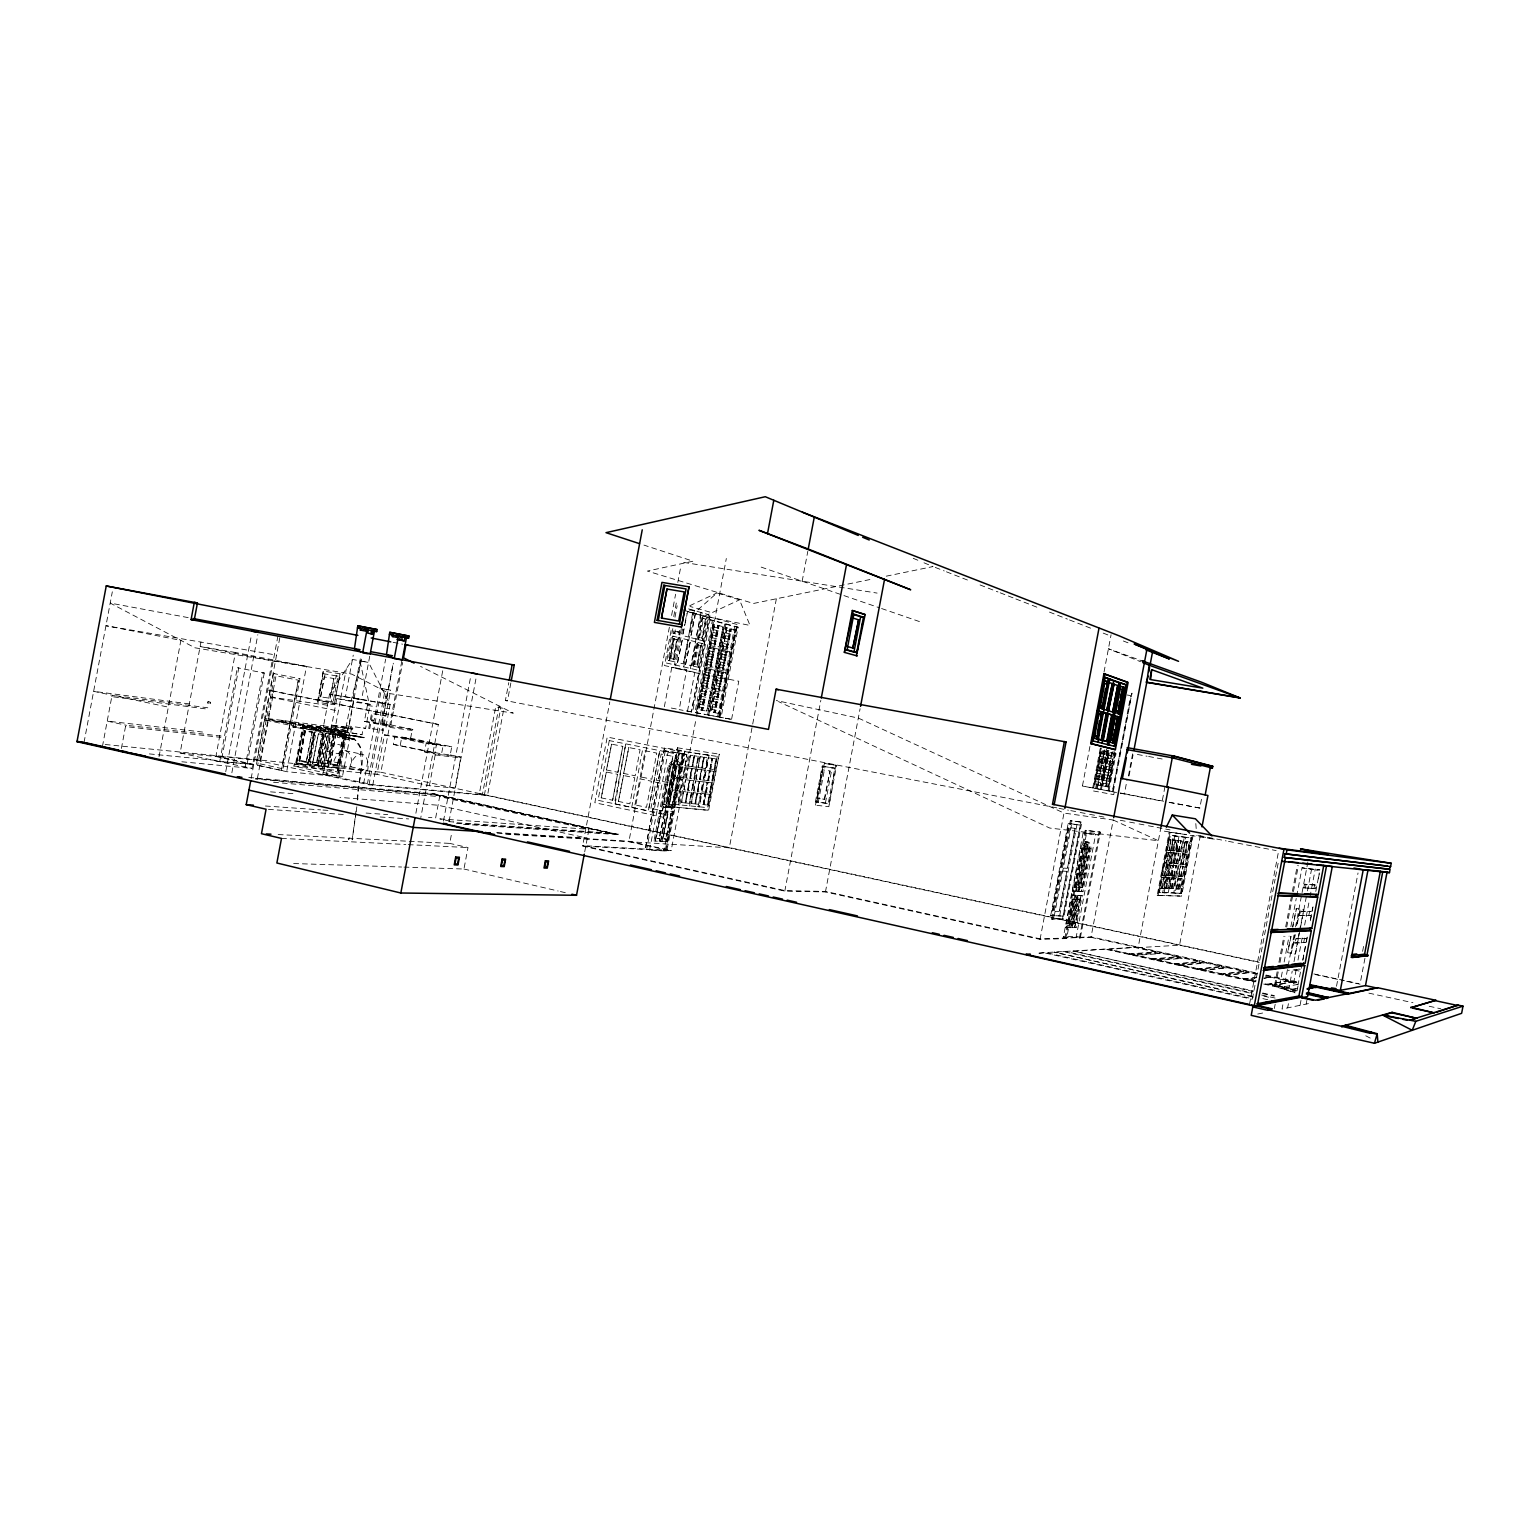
<?xml version="1.0" encoding="UTF-8"?>
<svg xmlns="http://www.w3.org/2000/svg" width="1540" height="1540" viewBox="0 0 1540 1540"><rect width="100%" height="100%" fill="white"/><g stroke="black" fill="none" stroke-linecap="round" stroke-linejoin="round"><path stroke-width="0.75" stroke-dasharray="5 3.75" d="M659.736 810.444L660.987 810.714L660.91 813.466L655.231 841.167L653.98 840.898L659.736 810.444L666.146 811.176L660.429 841.495L653.98 840.898M667.321 807.345L673.654 808.096L672.075 805.016L678.986 768.402A12.59 5.66 -78.4 0 0 677.35 764.591L677.35 761.029L676.099 760.779L667.321 807.345L673.654 808.096L681.046 766.92L684.819 767.44L682.913 777.546L679.525 777.122M668.206 660.429L669.476 660.66L670.15 658.369L674.058 636.386L672.788 636.155L668.206 660.429L675.001 661.931L673.519 659.159L677.176 639.716L679.563 637.772L672.788 636.155M703.183 643.739L701.932 643.528L697.466 667.147L698.717 667.359L697.293 664.664L700.873 645.645L703.183 643.739L696.658 642.18L697.909 642.411L697.678 644.856L701.72 645.799L697.254 644.779L693.654 663.836L698.121 664.818L696.869 664.587L700.469 645.587M708.169 617.328L701.682 615.654L702.933 615.865L702.683 618.329L706.706 619.369L702.259 618.272L698.659 637.329L702.279 638.234L703.703 640.967L702.452 640.736L706.918 617.116L708.169 617.328L705.878 619.215L702.279 638.234M355.047 818.51L352.159 839.82L355.933 813.736M355.336 816.181L356.221 809.212M357.415 799.915L361.592 765.341L359.975 747.054L354.989 739.874L338.723 735.697M356.24 811.407L356.818 806.768M357.704 799.799C355.49 783.648 371.91 751.058 353.526 738.642L264.36 719.835L256.776 760.163L215.947 756.082L286.671 771.675L326.249 775.428L346.327 668.707M1076.152 927.561L1074.727 927.253L1080.791 895.298L1074.727 927.253L1070.743 927.35L1076.845 895.221L1082.216 895.606L1076.152 927.561L1072.187 927.658L1070.743 927.35L1073.592 923.577L1078.173 899.399L1076.845 895.221M1091.071 848.887L1089.627 848.598L1089.165 850.369L1081.523 891.371L1077.596 891.256L1086.951 841.803A20.752 5.775 -78.7 0 1 1089.627 848.598L1081.523 891.371L1082.966 891.679L1091.071 848.887A20.771 5.756 -78.7 0 0 1088.395 842.091L1085.835 841.706A20.771 5.775 -78.7 0 0 1080.657 847.77L1072.456 891.102L1073.9 891.41L1077.885 891.525L1087.279 841.995A20.79 5.756 -78.7 0 0 1082.12 848.059L1080.657 847.77L1082.447 849.753L1075.324 887.367L1072.456 891.102L1082.966 891.679M1102.101 763.436L1098.001 785.034M1107.241 750.692L1105.527 762.165L1102.448 761.588L1104.584 750.096M1105.046 750.173L1102.005 761.472L1104.18 749.999M1112.611 752.021L1109.609 763.205L1111.764 751.847M84.045 742.376L112.324 591.803M102.429 746.496L111.804 696.638L207.553 709.131M121.391 748.479L125.51 726.572L220.874 737.39M221.125 736.062L126.53 725.321L125.51 726.572M159.024 756.737L180.892 640.371L105.952 625.721L276.546 655.116M218.41 761.434L253.677 764.398L218.41 761.434L180.122 752.925L200.951 642.103M180.122 752.925L215.87 756.506L235.428 652.498L306.479 666.416L286.671 771.675M215.716 760.837L251.983 768.402L272.253 660.66L306.479 666.416M219.758 761.434L237.372 667.744L238.796 667.956L221.183 761.588M225.745 771.732L251.29 635.885M231.866 772.772L257.834 634.673M264.245 673.038L246.516 767.19L245.091 767.055L262.82 672.807L264.245 673.038L237.372 667.744M251.136 778.509L277.912 636.097M281.223 720.277L346.808 734.003L330.753 732L264.688 718.16L280.357 634.807M273.543 673.519L256.333 764.995L282.648 770.616L299.954 678.716L273.543 673.519L274.909 673.731L257.719 765.13M289.693 725.244L281.82 768.576L259.452 763.686L267.844 720.624M290.213 723.973L267.806 719.296L276.007 675.752L298.452 680.218L289.944 723.935M257.392 778.47L273.831 691.075L438.361 724.474L420.805 817.586M282.436 720.489L282.186 721.74L323.535 727.034L345.499 731.615L304.574 726.437L304.824 725.186M292.908 727.034L293.524 723.723L316.643 727.419L316.008 730.711L292.908 727.034L306.691 728.766L307.326 725.475M293.909 766.054L294.313 763.975L338.531 768.479L337.472 770.366L293.909 766.054L337.568 775.621L345.615 735.581L302.591 726.572L295.507 764.167M302.283 728.997L302.899 725.687M296.508 762.993L303.111 727.919L345.114 733.252L338.704 767.344L296.508 762.993L303.803 728.054M338.165 772.118L344.825 736.697L338.165 772.118L296.777 763.147L303.38 728.035M304.67 726.938L304.997 725.263M298.856 760.721L304.516 730.692L312.177 731.654L306.556 761.549L298.856 760.721L306.556 761.549M299.203 760.799L304.516 730.692M308.597 763.051L299.569 761.106L305.228 731L314.275 732.886L308.347 763.012L314.275 732.886M305.478 731.038L299.569 761.106M334.507 729.691L333.891 732.944L311.195 729.325L311.811 726.052L362.016 734.715L363.305 727.9L365.596 728.381L370.12 704.377L353.469 701.027L336.798 698.544L330.965 729.594L362.016 734.715M306.21 761.472L312.177 731.654M317.413 702.24L323.284 671.016L340.013 673.846L334.219 704.704L318.125 702.375L323.284 671.016M318.414 699.641L323.304 673.673L338.011 676.156L333.16 701.913L318.414 699.641L320.185 700.007L325.075 674.019L323.304 673.673M307.615 764.206L314.16 729.363M320.455 696.812L324.189 676.926L333.872 678.524L330.137 698.274L320.801 696.889M309.251 761.8L314.872 731.962L322.438 732.925L316.836 762.608L309.251 761.8L316.836 762.608M309.598 761.857L314.872 731.962M312.485 763.917L318.414 733.772L312.485 763.917L321.571 765.861L327.269 735.62L318.164 733.733M320.493 731.269L321.109 727.997M316.508 762.531L322.438 732.925M323.535 727.034L323.766 725.821L264.688 718.16M317.202 765.091L323.708 730.499M325.267 727.765L324.651 731.019L311.195 729.325M318.626 765.303L325.132 730.73M320.243 762.916L325.806 733.309L333.256 734.272L327.712 763.725L320.243 762.916L327.712 763.725M320.57 762.993L325.806 733.309M330.753 732L331.331 725.032L352.775 728.208L352.564 729.344L336.067 727.207L336.278 726.052L352.775 728.208M256.776 760.163L369.003 784.803L487.487 795.545L503.907 708.419L495.688 706.918L479.325 793.755L484.407 794.852L372.853 784.726L322.803 774.216L330.426 733.714L346.481 735.697L303.476 726.668M324.208 769.076L330.869 733.752M327.385 763.648L332.929 734.195M328.732 766.323L335.2 732M330.33 763.956L335.855 734.561L343.208 735.504L337.703 764.745L330.33 763.956L337.703 764.745M330.657 764.033L335.855 734.561M348.233 739.566L337.375 737.313L338.588 730.865L349.445 733.117L348.233 739.566L349.311 733.098M338.742 730.884L337.375 737.313M323.573 725.744L346.885 730.595L346.577 732.231L323.284 727.361L329.502 694.271L345.441 696.677L353.257 655.116M337.375 764.687L343.208 735.504M344.998 731.519L345.23 730.287M337.472 770.366L351.659 698.717L361.092 661.084L368.561 662.431L390.12 704.512L385.905 726.899L386.771 725.956L412.951 729.479L412.739 730.538L385.905 726.899M369.735 656.232L361.573 699.545L352.968 697.812L360.764 656.483M347.886 727.188L347.655 728.324L352.564 729.344M322.803 774.216L338.954 775.756L347.867 728.401M347.694 731.712L353.469 701.027M370.12 704.377L353.584 701.913L349.003 726.206L346.692 725.744L365.596 728.381M345.441 696.677L354.065 698.409L361.881 656.945M326.326 774.986L342.458 776.526L351.37 729.132M353.834 735.312L363.998 737.699L338.434 733.656L363.998 737.699M354.623 736.043L356.799 736.351L353.122 735.581M344.844 737.006L337.914 736.37L354.662 739.316L348.079 738.238L354.277 738.43M386.771 725.956L364.403 721.355L368.387 700.142L359.956 660.775M368.772 728.285L371.544 713.501L385.905 715.619L384.904 715.407L382.151 730.037L383.152 730.249L368.772 728.285L369.773 728.497L372.545 713.713L371.544 713.501M364.403 721.355L373.681 722.606L385.635 659.159M363.613 783.629L381.535 688.496L385.25 689.092L367.463 783.533M369.003 784.803L386.944 689.574M373.681 722.606L389.928 725.379L381.805 723.704L393.2 663.182M381.843 724.281L393.355 663.22M372.776 785.15L390.659 690.17L381.535 688.496M338.146 770.5L376.973 774.331L384.403 734.888L410.622 738.238L451.74 746.765L450.219 754.908L441.557 753.869L393.412 744.398L394.952 736.236L436.417 744.84L434.877 753.079L424.539 751.847L426.099 743.551L451.74 746.765M105.182 744.494L380.881 772.233L401.786 661.18M381.805 723.704L390.871 724.936L402.633 662.47M400.246 745.225L401.786 737.102L443.097 745.687L441.557 753.869M410.622 738.238L412.297 729.344M415.877 813.255L442.885 669.9M429.371 785.708L435.339 754.119L460.864 757.141L455.031 788.114L429.371 785.708L376.973 774.331M433.472 793.735L618.81 834.68L433.472 793.735L246.862 777.276M434.627 794.736L612.862 833.698L434.627 794.736L255.447 779.048M584.7 851.89L588.973 829.29L439.67 796.642L435.647 817.933L428.467 817.432M443.462 821.109L470.932 675.251M449.045 821.475L475.976 678.582M409.236 841.302L449.738 843.381L451.759 832.678M404 867.097L463.944 869.022L468.006 847.558L449.738 843.381M499.095 705.994L482.501 794.043L479.325 793.755M484.33 795.256L500.789 707.919M1056.844 807.865L505.39 700.527L508.778 682.586M510.837 682.971L507.469 700.873L505.39 700.527M1066.604 938.572L1063.235 937.822L1083.101 832.89L1098.983 835.007L1086.489 833.563L1066.604 938.572L1040.058 939.362L825.44 891.949L784.803 891.121L582.582 846.095L609.801 701.855M601.216 797.855L606.337 772.002L601.216 797.855L612.631 800.242L617.521 774.293L606.086 771.963M606.471 769.981L611.592 744.128L606.471 769.981L617.906 772.31L622.795 746.361L611.361 744.09M615.172 803.841L625.76 743.859L614.46 803.784L648.379 810.887L659.755 750.577L648.379 810.887M618.387 801.416L623.527 775.467L618.387 801.416L629.86 803.803L634.788 777.796L623.276 775.448M623.662 773.446L628.801 747.516L623.662 773.446L635.154 775.794L640.062 749.768L628.551 747.478M631.727 807.345L643.066 747.266M634.942 804.919L639.851 778.855L651.439 781.223L646.511 807.326L635.173 804.939M640.236 776.853L645.164 750.788L656.733 753.099L651.805 779.202L640.467 776.872M669.38 627.165L628.878 841.706L670.285 850.792L582.582 846.095M671.594 615.403L675.598 594.228M677.812 582.466L680.468 568.356M671.094 630.572L664.491 665.55L698.89 673.25M673.731 616.558L676.387 602.563M672.826 628.666L666.339 662.989L698.178 670.208L708.669 614.672L686.474 608.281M674.982 617.232L677.138 605.798M678.197 632.054L679.467 632.285L674.847 631.207L678.62 632.131L680.083 634.923L673.327 633.306L674.154 628.878M669.727 658.312L673.423 638.811L674.693 639.023L670.997 658.523L669.727 658.312L674.366 659.312L673.096 659.082L676.772 639.639L673.423 638.811M669.476 660.66L674.058 636.386M673.327 633.306L674.597 633.518L675.425 629.109M664.356 706.745L671.767 667.475L686.744 669.515L679.621 707.264M679.66 630.322L678.813 634.711L680.083 634.923M681.335 628.513L674.481 664.837L675.752 665.068L682.605 628.724M677.581 662.527L682.547 638.484L677.581 662.527L683.433 663.836L687.957 639.87L682.124 638.426M693.019 613.055L687.206 611.476L693.019 613.055L688.496 637.04L682.663 635.577L684.722 624.624M685.146 622.429L686.801 613.671M687.629 611.553L682.663 635.577M650.919 808.365L655.867 782.204L667.513 784.591L662.566 810.81L651.15 808.404M667.898 782.57L656.232 780.202L661.18 754.042L672.845 756.352L667.667 782.551M664.529 747.901L645.356 849.406L664.529 747.901L684.876 750.981L666.127 850.234L582.678 845.614L784.899 890.601L825.536 891.448L1040.174 938.861L1080.387 937.533L1076.325 936.339L1063.409 936.821L1066.796 937.571M665.28 750.923L646.684 849.483L649.591 850.138L666.82 851.062L685.165 753.965L665.28 750.923L685.165 753.965M692.596 612.978L688.496 637.04M683.76 666.878L694.405 610.514M649.591 850.138L668.206 751.501M685.569 664.356L690.497 640.505L685.569 664.356L691.345 665.665L695.83 641.853L690.074 640.428M696.369 639.042L690.613 637.618L695.118 613.69L700.854 615.249L695.945 638.985M695.541 613.767L690.613 637.618M660.448 806.691L668.129 765.938A15.438 6.969 -78.4 0 1 674.404 760.548L675.656 760.799L672.653 763.956A12.59 5.679 -78.4 0 0 669.65 767.17L662.681 804.111L661.68 806.96L660.448 806.691L666.859 807.441L677.465 747.805L666.435 806.248L708.631 810.367L719.257 754.138L707.861 810.213L666.435 806.248M655.231 841.167L660.987 810.714M657.06 838.453L659.659 838.626L656.232 838.26L660.91 813.466L664.337 813.871L658.831 838.434L660.429 841.495L659.178 841.225L664.895 810.926L666.146 811.176L663.49 813.697M662.335 810.791L672.845 756.352M665.607 807.191L674.404 760.548M698.717 667.359L692.172 665.934L693.424 666.146L697.909 642.411M703.703 640.967L697.197 639.389L698.448 639.62L702.933 615.865M660.891 841.341L666.608 811.079L672.961 811.811L667.263 841.937L660.891 841.341L662.142 841.61L667.783 814.063L667.86 811.33L666.608 811.079M668.148 803.707L678.178 750.635L717.274 756.448L707.611 807.634L668.553 803.803L678.178 750.635M705.455 619.157L701.874 638.157L703.106 638.369L699.911 637.56L703.51 618.483L702.259 618.272M662.142 841.61L679.159 751.327L607.222 737.063L594.844 802.725L666.589 817.99M679.275 753.541L677.176 764.591L680.969 765.13L683.048 754.119L679.275 753.541L668.553 807.615M687.514 711.076L694.771 672.614L671.767 667.475M663.952 838.896L666.512 839.069L663.124 838.722L667.783 814.063L671.151 814.468L665.684 838.896L667.263 841.937L666.031 841.668L671.71 811.542L672.961 811.811L670.324 814.294M670.362 804.939L672.903 805.189L669.534 804.765L677.157 764.398M682.259 753.387L663.952 850.446L666.82 851.062M672.422 807.826L680.256 766.804L678.736 777.026C671.632 780.299 675.136 762.011 680.641 766.901M676.156 790.675C670.535 785.824 666.82 805.208 674.077 801.685L675.752 790.597M678.409 778.778C672.884 773.985 669.38 792.253 676.484 788.923L678.004 778.701M665.299 850.042L684.876 750.981M696.157 712.789L713.597 620.408L710.056 619.792L692.615 712.115L679.178 709.613M678.274 802.109C680.372 773.638 682.374 807.441 674.886 801.763M680.68 789.385C682.605 762.993 684.491 794.756 677.292 789M685.146 765.688L686.821 754.639L685.146 765.688L681.373 765.168L683.452 754.157L687.225 754.716M678.582 804.785L688.515 752.194M697.216 709.343L701.374 689.439L697.216 709.343L708.284 711.442L724.224 626.972L713.309 624.143L709.536 644.124L714.059 645.241L717.832 625.336L714.059 645.241M701.489 686.725L705.397 668.129L701.489 686.725L706.051 687.687L709.555 669.091L705.012 668.071M705.513 665.434L709.42 646.838L705.513 665.434L710.056 666.474L713.578 647.878L709.035 646.762M666.127 850.234L671.19 850.504L696.099 718.622M696.542 716.273L726.322 558.481M681.431 802.513L683.51 791.56L687.244 792.022L685.184 802.937L681.835 802.59L683.51 791.56M683.837 789.808L685.743 779.74L689.477 780.241L687.572 790.27L684.222 789.904L685.743 779.74M686.07 777.989L687.976 767.921L691.691 768.441L689.804 778.489L686.455 778.066L687.976 767.921M688.303 766.169L690.363 755.216L694.097 755.793L692.038 766.708L688.688 766.246L690.363 755.216M705.551 690.305L701.412 710.132L705.551 690.305L700.989 689.362M706.321 690.478L702.567 710.363L706.321 690.478L710.845 691.422L706.725 711.153L710.845 691.422M706.822 687.86L710.71 669.361L706.822 687.86L711.345 688.803L714.829 670.304L710.325 669.284M710.826 666.666L714.714 648.167L710.826 666.666L715.33 667.686L718.814 649.187L714.329 648.09M714.829 645.472L718.968 625.663L714.829 645.472L719.315 646.588L723.049 626.78L719.315 646.588M685.589 802.937L687.649 792.022L691.364 792.484L689.304 803.341L685.974 803.014L687.649 792.022M687.976 790.29L689.862 780.241L693.577 780.741L691.691 790.732L688.361 790.366L689.862 780.241M690.19 778.509L692.095 768.479L695.791 768.999L693.905 778.99L690.594 778.586L692.095 768.479M692.423 766.728L694.482 755.813L698.178 756.371L696.119 767.247L692.808 766.804L694.482 755.813M689.593 805.997L699.429 753.869M707.611 714.907L724.84 623.642M691.248 803.495L693.308 792.657L696.985 793.1L694.944 803.918L691.653 803.591L693.308 792.657M693.635 790.925L695.522 780.934L699.199 781.415L697.312 791.368L694.02 791.002L695.522 780.934M695.849 779.202L697.736 769.23L701.393 769.731L699.506 779.683L696.234 779.279L697.736 769.23M698.063 767.497L700.103 756.64L703.761 757.199L701.72 768.017L698.448 767.575L700.103 756.64M708.766 715.138L726.014 623.854M709.786 711.73L713.906 692.057L709.786 711.73L720.239 713.751M714.002 689.381L717.89 671.016L714.002 689.381L718.468 690.324L721.952 671.941L717.486 670.94M717.987 668.341L721.856 649.957L717.987 668.341L722.433 669.342L725.898 650.977L721.471 649.88M721.952 647.281L726.072 627.608L721.952 647.281L726.399 648.379L730.114 628.705L726.399 648.379M695.329 803.918L697.37 793.1L701.027 793.543L698.987 804.323L695.714 803.996L697.37 793.1M697.697 791.368L699.564 781.434L703.222 781.916L701.354 791.829L698.082 791.464L699.564 781.434M699.891 779.702L701.778 769.769L705.416 770.269L703.549 780.183L700.276 779.779L701.778 769.769M702.105 768.037L704.146 757.218L707.784 757.776L705.744 768.556L702.49 768.113L704.146 757.218M717.987 692.904L713.886 712.5L717.987 692.904L713.521 691.98M718.737 693.077L715.022 712.712L718.737 693.077L723.165 693.982L719.065 713.482L723.165 693.982M719.219 690.478L723.068 672.21L719.219 690.478L723.646 691.402L727.092 673.134L722.684 672.133M723.165 669.534L727.034 651.266L723.165 669.534L727.592 670.554L731.038 652.267L726.63 651.189M727.13 648.59L731.231 629.013L727.13 648.59L731.519 649.688L735.215 630.11L731.519 649.688M698.101 806.691L707.861 755.062M707.476 754.985L709.016 755.274L699.256 806.941L697.716 806.613M717.601 716.774L734.638 626.607L710.056 619.792M718.737 716.986L737.006 624.47L719.507 717.12M703.356 804.631L705.012 793.832L703.356 804.631L699.738 804.226L701.778 793.485L705.397 793.928M705.705 792.215L707.187 782.262L705.705 792.215L702.086 791.772L703.953 781.877L707.572 782.339M707.899 780.626L709.382 770.693L707.899 780.626L704.281 780.164L706.148 770.269L709.767 770.77M710.075 769.057L711.73 758.277L710.075 769.057L706.475 768.556L708.515 757.796L712.115 758.354M736.967 627.011L719.931 717.216L721.086 717.428L738.122 627.203L712.423 620.197L694.983 712.558L723.531 717.871M703.741 804.631L705.763 793.928L709.363 794.351L707.341 805.035L704.126 804.708L705.763 793.928M706.09 792.215L707.938 782.359L711.538 782.84L709.671 792.657L706.475 792.292L707.938 782.359M708.265 780.645L710.132 770.789L713.713 771.309L711.865 781.126L708.65 780.722L710.132 770.789M710.46 769.076L712.481 758.373L716.042 758.912L714.04 769.596L710.845 769.153L712.481 758.373M731.577 719.372L738.776 681.219L694.771 672.614M776.372 598.771L729.325 847.828L504.331 834.083M802.167 581.196L807.807 551.339M784.803 891.121L820.839 700.354M815.43 801.82L822.187 766.131L834.892 768.191L828.231 803.534L815.43 801.82L828.231 803.534M815.526 805.112L823.438 763.243L836.644 765.361L828.828 806.691L816.45 805.304L824.381 763.417L836.644 765.361M817.066 798.317L822.437 769.808L830.06 770.982L824.709 799.279L817.066 798.317L824.709 799.279M817.528 798.413L822.437 769.808M818.26 802.379L824.997 766.67L834.892 768.191M824.247 799.183L830.06 770.982M825.44 802.975L832.12 767.651M835.72 765.168L828.828 806.691M825.44 891.949L860.09 708.708M1040.058 939.362L1063.986 813.082L858.319 718.083L776.295 700.546M1050.723 915.453L1068.182 823.342L1080.406 825.132L1063.158 916.127L1050.723 915.453L1063.158 916.127M1052.224 911.256L1059.867 870.909L1066.912 871.371L1059.327 911.353L1052.725 911.353L1059.867 870.909M1060.463 867.828L1068.106 827.481L1075.055 828.347L1067.489 868.329L1060.945 867.944L1068.106 827.481M1051.705 919.072L1070.339 820.628L1081.85 822.206L1063.486 919.149L1051.705 919.072L1063.486 919.149M1039.019 953.51L1045.718 952.567L1252.193 998.671M1052.686 919.284L1071.34 820.82L1081.85 822.206M1054.188 916.204L1071.648 824.015L1080.406 825.132M1164.971 786.613L1162.199 801.147L1082.428 786.035L1089.916 746.476M1104.026 672.056L1111.072 634.769M1059.751 915.395L1076.98 824.439M1253.387 997.112L1053.995 952.086L1253.483 996.534M1062.504 918.937L1080.868 822.014M1092.745 787.903L1100.272 748.19M1067.47 923.461L1072.09 899.11L1073.823 899.129L1075.247 899.437L1070.646 923.75L1067.47 923.461L1070.646 923.75M1074.362 887.175L1081.696 849.156A16.69 4.639 -78.7 0 1 1083.813 846.307L1085.257 846.596L1077.5 887.521L1074.362 887.175L1077.5 887.521M1064.756 938.399L1085.238 830.272L1100.349 832.158L1080.291 938.014L1076.133 937.321L1095.652 834.334M1107.683 750.769L1101.081 785.612L1094.055 784.284L1101.023 747.516M1101.177 748.363L1093.111 790.906L1113.728 794.621L1114.248 791.887L1082.428 786.035M1071.051 927.696L1065.564 927.465L1071.705 895.106L1077.134 895.491L1071.051 927.696L1067.008 927.792L1065.564 927.465L1068.433 923.673L1073.053 899.302L1071.705 895.106L1082.216 895.606M1065.738 938.611L1086.22 830.464L1100.349 832.158M1099.06 762.762L1094.959 784.457L1099.521 762.839L1105.162 764.11L1101.081 785.612M1102.448 761.568L1099.425 760.895L1101.177 751.674M1068.914 923.788L1073.823 899.129M1075.805 887.463L1083.813 846.307M1101.62 751.751L1099.425 760.895M1095.594 788.461L1102.736 750.827M1053.88 952.644L1065.256 951.431L1252.328 992.992M1096.499 788.634L1103.641 751M1097.288 788.769L1104.623 750.076M1072.649 923.365L1077.23 899.187L1078.924 899.225L1080.349 899.514L1075.767 923.654L1072.649 923.365L1075.767 923.654M1079.463 887.348L1087.182 846.634L1088.626 846.923A16.671 4.62 -78.7 0 1 1089.589 850.042L1082.582 887.694L1079.463 887.348L1082.582 887.694M1072.187 927.658L1078.27 895.51M1079.02 891.564L1088.395 842.091M1077.596 891.256L1080.426 887.541L1088.145 846.827L1086.951 841.803M1106.644 748.921L1100.176 785.458L1106.567 751.809L1102.351 750.808M1074.073 923.692L1078.924 899.225M1080.907 887.637L1088.626 846.923M1100.503 789.346L1107.953 750.076M1101.774 785.747L1108.126 752.213L1101.774 785.747L1108.665 787.056L1112.688 765.803L1106.74 764.475L1102.679 785.92L1106.74 764.475M1101.408 789.5L1108.839 750.25M1115.191 752.617L1113.054 763.879L1107.087 762.627L1108.819 753.522M1109.262 753.599L1107.087 762.627M1253.175 991.49L1073.072 950.969L1253.29 990.932M1114.171 750.769L1107.78 786.901L1114.074 753.638L1109.974 752.656M1079.444 938.053L1099.406 831.966M1114.748 752.54L1113.054 763.879M1115.172 753.329L1108.088 790.732L1113.266 791.714L1131.958 693.135L1112.38 791.541M1108.973 790.906L1116.057 753.484M1112.535 791.579L1130.707 695.618L1127.145 695.002M1080.291 938.014L1079.348 937.802L1090.994 937.34L1113.227 820.012L1063.986 813.082M1120.35 793.004L1124.431 793.755L1126.972 780.337M1128.416 775.987L1132.651 753.618M1129.051 775.89L1133.036 754.85M1072.976 951.508L1106.779 949.006L1255.832 981.788M1129.398 953.356L1129.205 954.376L1155.616 952.548L1160.429 953.587L1160.621 952.625M1134.383 954.453L1134.191 955.474L1160.429 953.587M1255.716 981.115L1108.915 949.372L1136.174 947.273M1161.044 826.768L1138.118 947.639L1179.544 945.194L1200.276 835.874M1193.115 835.431L1181.584 896.184L1157.175 895.394L1169.149 832.197L1185.28 834.334M1181.449 893.393L1175.155 893.046L1185.742 837.26L1191.921 838.106L1181.449 893.393L1158.446 892.546L1169.322 835.161L1186.666 837.433M1158.119 895.587L1170.092 832.37L1186.204 834.507M1166.377 877.55L1164.105 888.426L1159.62 888.176L1162.142 877.531L1169.842 877.685L1168.302 888.349L1163.894 888.099L1165.915 877.453L1170.304 877.781M1170.477 865.095L1168.475 875.76C1161.198 876.78 1174.308 850.119 1166.473 875.856C1157.599 878.897 1163.393 860.34 1168.032 865.076M1166.935 852.217L1170.881 852.602L1166.935 852.217L1164.432 862.862L1168.86 863.285C1176.656 837.702 1163.586 864.094 1170.843 863.266L1172.845 852.621M1159.389 892.738L1170.265 835.335L1191.921 838.106M1161.391 888.234L1163.431 877.531L1166.127 877.742M1163.797 875.625L1166.762 865.037L1164.74 875.74M1168.206 852.294L1166.184 863.016L1169.149 852.428M1163.913 877.55L1161.872 888.33L1160.101 888.272M1166.3 864.941L1164.259 875.721L1162.507 875.625M1166.646 863.093L1168.687 852.332M1169.053 850.484L1171.074 839.724M1162.354 888.349L1164.375 877.646M1165.049 892.911L1162.719 892.43L1173.499 835.585L1175.829 836.047M1173.037 839.858L1171.016 850.504L1175.367 851.004L1177.388 840.417L1174.905 850.908L1173.211 850.735M1174.905 835.874L1164.125 892.719L1158.446 892.546M1151.958 958.303L1151.747 959.324L1177.349 957.283L1182.181 958.361L1182.374 957.36M1165.626 888.157L1167.647 877.55M1167.994 875.663L1170.939 865.191L1168.937 875.798L1166.261 875.567M1170.381 863.17L1173.307 852.698L1171.305 863.305L1168.648 863.035M1172.749 850.677L1175.675 840.224L1173.673 850.812M1163.894 888.099L1166.088 888.253L1168.109 877.588M1175.213 840.128L1173.211 850.773L1170.785 850.619M1166.569 888.272L1168.571 877.685M1155.616 952.548L1155.808 951.566M1166.107 888.176L1167.821 888.253L1169.842 877.685M1168.475 875.702L1170.188 875.798L1172.652 865.326L1170.65 875.894L1168.937 875.798M1170.843 863.209L1172.556 863.343L1175.02 852.871L1173.018 863.44L1171.305 863.305M1168.302 892.603L1178.986 836.297M1169.457 888.31L1171.459 877.781L1175.771 878.089L1173.788 888.561L1169.457 888.31L1173.788 888.561M1171.805 875.894L1173.807 865.365L1178.1 865.75L1176.117 876.221L1171.805 875.894L1176.117 876.221M1174.173 863.478L1176.175 852.948L1180.448 853.41L1178.466 863.882L1174.173 863.478L1178.466 863.882M1176.521 851.062L1178.524 840.532L1182.778 841.071L1180.795 851.543L1176.521 851.062L1180.795 851.543M1169.919 888.407L1171.921 877.858L1173.615 877.954M1172.267 875.99L1173.807 865.365M1174.635 863.574L1176.175 852.948M1176.984 851.158L1178.524 840.532M1156.983 959.42L1156.79 960.44L1182.181 958.361M1171.17 888.368L1173.153 877.858M1173.519 875.99L1176.425 865.615L1174.443 876.125M1175.867 863.613L1178.774 853.237L1176.772 863.747M1178.216 851.235L1181.122 840.879L1179.12 851.37M1171.632 888.465L1173.615 877.896L1175.771 878.089M1173.981 876.087L1175.963 865.519M1176.329 863.709L1178.312 853.16M1178.678 851.331L1180.66 840.782M1172.094 888.484L1174.077 877.993M1173.326 888.465L1175.309 877.993M1175.655 876.125L1178.1 865.75M1178.004 863.786L1180.448 853.41M1180.333 851.466L1182.778 841.071M1162.719 892.43L1173.788 892.757L1184.356 836.99M1176.29 888.811L1178.273 878.358L1182.508 878.666L1180.525 889.042L1176.29 888.811L1180.525 889.042M1178.62 876.491L1180.602 866.058L1184.818 866.443L1182.855 876.818L1178.62 876.491L1182.855 876.818M1180.968 864.19L1182.951 853.757L1187.148 854.219L1185.165 864.595L1181.411 864.287L1183.394 853.834L1187.148 854.219M1183.298 851.89L1185.28 841.437L1189.457 841.976L1187.494 852.371L1183.76 851.986L1185.28 841.437M1176.752 888.888L1178.735 878.454L1182.508 878.666M1179.082 876.587L1180.602 866.058M1177.965 888.869L1179.948 878.454M1180.294 876.606L1183.182 866.308L1181.199 876.722M1184.587 853.911L1182.624 864.325L1185.492 854.046M1178.427 888.965L1180.391 878.474M1180.756 876.684L1182.72 866.212M1183.086 864.421L1185.049 853.949M1185.396 852.159L1187.359 841.706M1178.87 888.984L1180.853 878.57M1180.083 888.946L1182.046 878.57M1182.393 876.722L1184.818 866.443M1186.686 854.122L1185.165 864.595M1180.525 893.219L1191.017 837.933M1157.175 895.394L1180.68 895.991L1192.191 835.257M1169.245 802.436L1199.795 808.057L1201.951 796.7M1174.693 963.309L1174.5 964.348L1199.236 962.077L1204.126 963.154L1204.319 962.154M1177.349 957.283L1177.523 956.301M1179.775 964.425L1179.582 965.465L1204.126 963.154M1197.658 968.352L1197.446 969.391L1221.316 966.908L1226.244 967.986L1226.437 966.985M1199.236 962.077L1199.429 961.095M1202.779 969.488L1202.586 970.527L1226.244 967.986M1221.316 966.908L1221.509 965.907M1220.796 973.453L1220.604 974.493L1243.569 971.779L1248.555 972.856L1248.748 971.856M1225.975 974.589L1225.782 975.629L1248.555 972.856M1243.569 971.779L1243.762 970.778M1243.627 978.458L1243.435 979.517L1256.698 977.746M1248.844 979.613L1248.651 980.653L1255.216 979.767M1249.479 1004.504L1278.758 850.215M1252.405 998.863L1255.966 980.095M1256.409 977.746L1275.12 879.167M1275.563 876.818L1278.238 862.727M1263.974 978.554L1270.731 976.668M1272.444 984.811L1272.252 985.85L1293.408 981.615M1277.161 971.721L1274.466 985.889L1289.076 987.66L1292.214 971.124M1278.951 962.269L1283.898 936.282M1285.688 926.83L1291.964 893.758M1292.407 891.39L1297.335 865.403M1278.2 971.933L1275.409 986.639L1295.101 992.857M1279.99 962.481L1284.918 936.493M1286.708 927.042L1293.003 893.951M1293.446 891.602L1298.374 865.596M1274.35 1008.527L1275.178 1004.215M1279.682 985.581L1282.358 971.451M1284.148 962.019L1289.076 936.108M1290.867 926.695L1296.237 898.417M1296.68 896.068L1302.051 867.79L1319.857 869.927L1306.767 868.714M1298.971 933.202L1295.39 954.165L1287.632 952.625L1290.732 936.32M1292.503 927.003L1296.449 908.369L1292.907 927.003M1291.136 936.301L1287.632 952.625M1294.601 992.453L1283.763 989.026L1295.101 929.313M1295.544 926.965L1308.018 861.264M1294.851 934.761L1291.309 953.414L1295.255 934.741M1296.622 925.444L1300.126 909.139L1297.026 925.425M1303.783 887.829L1304.476 884.191L1314.66 884.788L1316.199 885.096L1315.526 888.638L1303.783 887.829L1315.526 888.638M1282.839 1004.792L1282.031 1009.027L1311.734 1002.925M1294.909 943.154L1305.323 942.442L1293.35 942.827L1294.909 943.154L1295.698 939.015L1306.093 938.38L1294.139 938.688L1295.698 939.015M1300.145 915.646L1310.425 915.549L1298.567 915.318L1300.145 915.646L1300.934 911.507L1311.195 911.488L1299.356 911.179L1300.934 911.507M1305.362 888.137L1306.055 884.499L1316.199 885.096M1297.585 988.256L1290.847 989.392L1296.064 991.086L1296.256 990.027L1267.189 983.637L1266.977 984.695L1288.345 980.518M1299.413 930.872L1303.803 909.89L1296.045 908.369M1294.004 961.692L1306.998 893.258M1307.46 890.89L1311.483 869.657L1317.97 870.235M1287.632 1007.872L1288.422 1003.695M1306.998 937.687L1298.124 984.426L1293.562 983.425L1296.218 969.411M1297.989 960.075L1302.859 934.395M1304.63 925.059L1309.52 899.379M1309.963 897.05L1315.275 869.022M1303.783 942.114L1304.553 938.053M1308.885 915.222L1309.655 911.16M1313.986 888.33L1314.66 884.788M1293.562 983.425L1296.988 982.404M1310.463 919.38L1312.773 907.329M1315.776 891.468L1319.299 872.872M1297.104 990.74L1298.432 983.752M1302.84 960.421L1305.939 944.097M1306.382 941.768L1307.268 937.109M1310.367 920.785L1311.695 913.798M1312.138 911.449L1313.023 906.791M1318.336 878.82L1319.664 871.813M1300.049 1005.331L1301.493 997.708M1306.17 1004.08L1306.882 1000.307M1336.508 986.255L1358.03 872.988M1362.611 951.354L1363.939 944.444M1364.94 958.303L1360.013 984.214L1345.96 981.173M1084.776 846.5L1085.835 841.706L1076.46 891.217L1077.038 887.425L1075.324 887.367M372.468 720.662C375.375 720.2 369.542 721.798 373.084 719.931M210.672 703.106C207.091 698.486 206.822 705.667 210.403 703.087M698.448 639.62L699.083 637.406M693.424 666.146L694.078 663.913M674.597 633.518L675.271 631.265M683.529 610.225L704.608 616.115L750.019 625.452L739.508 599.83L716.947 592.958L697.139 610.495L683.664 609.763M210.537 702.105L209.998 703.684M689.766 605.721L716.947 592.958M704.608 616.115L739.508 599.83M677.35 761.029A15.438 6.949 -78.4 0 1 681.277 767.767L679.814 768.576A12.59 5.66 -78.4 0 0 678.178 764.764L677.985 764.572M869.908 579.541L753.503 603.468L647.378 571.071L693.058 561.195L643.951 545.102M886.27 576.172L933.028 566.566L922.037 561.985M1257.737 1014.032L1263.897 1012.762M1290.751 989.931L1297.488 988.776M1289.076 987.66L1283.975 987.968M1284.379 986.62L1298.124 984.426M1275.505 986.12L1280.799 985.292M1272.348 985.331L1293.311 982.116L1296.892 982.905M1267.093 984.176L1288.249 981.019L1270.635 977.168L1264.071 978.054M1248.748 980.133L1255.312 979.247M1243.531 978.978L1256.794 977.246M1298.105 969.603L1288.133 970.335M1225.879 975.109L1248.651 972.356L1257.14 974.223M1220.7 973.973L1243.665 971.278L1226.341 967.486L1202.682 970.007M1197.543 968.872L1221.413 966.408L1204.222 962.654L1179.679 964.945M1174.596 963.828L1199.333 961.576L1182.277 957.861L1156.887 959.921M372.103 721.394L372.411 719.796M1151.843 958.823L1177.426 956.802L1160.525 953.106L1134.287 954.954M1129.301 953.857L1155.712 952.047L1136.096 947.774M207.881 703.241L207.996 701.643M1039.134 952.952L1138.214 947.158M1063.235 937.822L1079.636 937.071M1079.444 937.321L1091.071 936.859L1256.717 973.03M1068.433 923.673L1070.165 923.654L1069.607 927.369L1075.709 895.183L1074.766 899.341L1073.053 899.302M1073.592 923.577L1075.305 923.557M1078.173 899.399L1079.867 899.418M1075.247 899.437L1072.09 899.11M1080.349 899.514L1077.23 899.187M293.659 863.536L401.594 867.02M1080.426 887.541L1082.1 887.598M1161.872 888.253L1164.105 888.426M281.493 838.415L405.829 844.497M408.216 844.632L468.006 847.558M278.163 834.545L406.849 841.167M1163.431 877.531L1162.142 877.531M1164.259 875.644L1166.473 875.856M496.669 832.562L587.298 838.164L438.053 805.228L339.917 797.393M497.247 833.14L628.975 841.244L671.19 850.504M456.494 823.342L618.907 834.237M463.559 824.324L618.81 834.68M268.461 809.385L346.866 814.718M380.13 816.989L408.639 818.914M449.025 821.667L453.78 821.994L440.19 818.953M457.053 822.707L612.939 833.256M265.4 805.997L320.551 809.867M322.957 810.04L330.137 810.541M366.116 813.062L387.695 814.583M439.747 818.914L588.973 829.29M1168.283 864.922L1172.652 865.326M270.501 791.849L294.429 793.755M273.543 782.262L439.67 796.642M255.544 778.566L434.704 794.313M282.648 770.616L281.3 770.5L298.606 678.505L299.954 678.716M181.855 761.78L251.983 768.402M149.361 753.907L215.792 760.375M612.631 800.242L617.521 774.293M1170.669 852.39L1175.02 852.871M321.571 765.861L327.269 735.62M349.542 768.633L367.656 770.443A15.689 9.048 -76.9 0 0 361.496 754.138A15.689 9.048 -76.9 0 0 349.542 768.633L332.871 765.014A15.631 9.125 -76.8 0 1 344.883 750.596A15.631 9.125 -76.8 0 1 351.12 766.881L367.656 770.443M309.675 765.957L316.316 730.749M332.871 765.014L351.12 766.881M680.353 791.137L676.946 790.771M202.51 732.039L107.203 721.105L126.53 725.321M435.185 754.889L460.71 757.892M1177.388 840.417L1168.86 839.473L1166.82 850.215L1171.247 850.715L1172.806 839.935M682.586 779.298L679.198 778.874M617.906 772.31L622.795 746.361M364.056 737.448L338.492 733.406M264.36 719.835L346.885 730.595M302.591 726.572L346.577 732.231M331.119 726.187L348.367 728.459M207.804 707.803L112.805 695.368L111.804 696.638M189.343 703.915L93.632 691.325L168.341 707.13M438.361 724.474L267.748 690.19L273.831 691.075M327.442 705.224L268.692 696.792L338.377 711.037M709.016 755.274L688.111 752.117M367.386 705.455L376.665 706.822M384.75 708.015L393.797 709.363M352.968 697.812L390.12 704.512L329.502 694.271L352.448 659.428L368.561 662.431M354.065 698.409L361.573 699.545M677.465 747.805L719.257 754.138M683.741 562.408L877.107 593.093M700.854 615.249L695.118 613.69M734.638 626.607L738.122 627.203M713.309 624.143L709.536 644.124M235.428 652.498L200.123 646.511L272.253 660.66M736.024 630.207L725.687 627.531M713.982 626.972L723.357 629.514M726.36 630.322L735.523 632.825M713.482 629.648L722.857 632.151M725.86 632.959L735.042 635.423M712.981 632.305L722.356 634.807M725.359 635.596L734.542 638.041M712.481 634.981L721.856 637.444M724.859 638.234L734.041 640.659M711.981 637.637L721.355 640.082M724.358 640.871L733.56 643.258M698.659 637.329L699.911 637.56M711.48 640.313L720.855 642.719M723.858 643.508L733.059 645.876M710.96 642.969L720.354 645.375M679.563 637.772L678.293 637.541L673.731 661.7L675.001 661.931M687.957 639.87L683.433 663.836M723.376 646.126L732.578 648.475M676.772 639.639L678.024 639.87L673.846 638.888M710.479 645.606L719.854 648.013M722.876 648.764L732.077 651.093M697.254 644.779L698.506 644.99L694.906 664.067L693.654 663.836M713.578 647.878L710.056 666.474M718.814 649.187L715.33 667.686M709.979 648.263L719.372 650.612M725.898 650.977L722.433 669.342M731.038 652.267L727.592 670.554M722.375 651.401L731.577 653.711M709.459 650.919L718.872 653.249M721.875 654.038L731.096 656.309M708.958 653.595L718.372 655.905M721.375 656.675L730.595 658.928M708.458 656.252L717.871 658.543M720.874 659.312L730.095 661.546M707.957 658.928L717.371 661.18M720.393 661.931L729.613 664.144M707.457 661.584L716.87 663.817M719.892 664.568L729.113 666.762M706.956 664.26L716.37 666.454M719.392 667.205L728.632 669.361M706.456 666.916L715.869 669.111M718.891 669.842L728.516 672.056M709.555 669.091L706.051 687.687M714.829 670.304L711.345 688.803M721.952 671.941L718.468 690.324M727.092 673.134L723.646 691.402M705.936 669.592L715.369 671.748M718.391 672.479L727.631 674.597M705.435 672.249L714.868 674.385M350.985 735.331L359.167 736.813M717.89 675.117L727.149 677.196M704.935 674.924L714.387 677.023M717.409 677.735L726.649 679.814M1137.367 754.465L1147.031 756.236M1148.648 756.487L1163.374 759.22M704.434 677.581L713.886 679.679M716.909 680.372L726.168 682.432M703.934 680.256L713.386 682.316M716.408 683.009L725.667 685.031M1100.407 753.253L1106.028 754.6M1108.049 755.081L1113.555 756.409M703.434 682.913L712.885 684.953M715.908 685.647L725.167 687.649M1099.868 756.082L1105.489 757.41M1107.53 757.892L1113.035 759.182M702.933 685.589L712.385 687.591M715.407 688.284L724.685 690.247M1099.329 758.912L1104.969 760.221M1106.99 760.683L1112.515 761.953M702.413 688.245L711.884 690.228M714.907 690.921L724.185 692.865M1098.79 761.742L1103.987 762.935M1106.471 763.474L1111.976 764.726M1112.688 765.803L1108.665 787.056M701.913 690.902L711.384 692.885M714.425 693.539L723.704 695.483M1098.251 764.572L1103.911 765.823M1105.932 766.265L1111.457 767.497M701.412 693.577L710.883 695.522M713.925 696.176L723.203 698.082M1097.712 767.401L1103.371 768.633M1105.412 769.057L1110.937 770.269M700.912 696.234L710.383 698.159M713.424 698.813L722.703 700.7M1097.192 770.231L1102.832 771.425M1104.873 771.867L1110.398 773.042M1164.317 831.157L1215.214 839.358L1196.734 835.488M700.411 698.91L709.882 700.796M712.924 701.451L722.221 703.299M1096.653 773.061L1102.313 774.235M1104.353 774.659L1109.878 775.813M699.911 701.566L709.382 703.434M712.423 704.088L721.721 705.917M1096.114 775.89L1101.774 777.046M1103.814 777.45L1109.358 778.586M699.41 704.242L708.9 706.09M711.923 706.706L721.24 708.535M1095.575 778.72L1101.254 779.837M1103.294 780.241L1108.839 781.357M188.188 617.617L110.206 603.083L194.926 647.782L351.813 674.154L389.466 693.52L513.301 713.155L420.497 666.358M671.305 708.053L678.255 709.343M725.533 718.256L732.27 719.507L707.207 714.772M698.89 706.899L708.4 708.727M711.442 709.343L720.739 711.134M1095.036 781.55L1100.715 782.647M1102.755 783.051L1108.3 784.13M686.705 710.922L704.935 714.348M1124.431 793.755L1166.82 801.801M1169.187 802.244L1199.795 808.057M408.042 738.796C400.246 737.121 416.3 740.374 408.427 738.661M421.017 741.26C429.987 743.204 411.815 739.508 420.613 741.433M355.971 736.505L357.299 736.794M1059.02 808.346L1068.433 810.194M1070.781 810.637L1078.077 812.004M1080.195 812.485L1087.51 813.832M1089.627 814.313L1096.942 815.68M1099.04 816.142L1106.375 817.509M1120.235 820.281L1127.588 821.648M1129.648 822.11L1137.02 823.476M1139.061 823.938L1146.453 825.325M1148.474 825.787L1170.034 829.906M1198.332 835.412L1205.396 836.798M1207.341 837.24L1214.829 838.626M1216.754 839.069L1226.167 840.917M1228.516 841.36L1235.581 842.746M1237.929 843.208L1276.14 850.581M822.187 766.131L824.997 766.67M340.013 673.846L334.219 704.704M1189.457 841.976L1187.494 852.371M393.143 642.334L402.556 644.182M338.011 676.156L336.221 675.81L331.389 701.547L333.16 701.913M1070.339 820.628L1071.34 820.82M1302.051 867.79L1311.483 869.657M1068.182 823.342L1071.648 824.015M333.872 678.524L330.137 698.274M717.274 756.448L707.611 807.634M1075.055 828.347L1067.489 868.329M1085.238 830.272L1086.22 830.464M716.042 758.912L714.04 769.596M703.761 757.199L701.72 768.017M698.178 756.371L696.119 767.247M1083.101 832.89L1086.489 833.563M694.097 755.793L692.038 766.708M683.048 754.119L680.969 765.13M1304.476 884.191L1306.055 884.499M713.713 771.309L711.865 781.126M701.393 769.731L699.506 779.683M695.791 768.999L693.905 778.99M691.691 768.441L689.804 778.489M684.819 767.44L682.913 777.546M681.277 767.767L680.025 767.517A15.438 6.949 -78.4 0 0 676.099 760.779M336.798 698.544L353.584 701.913M1089.646 850.465L1088.164 849.753A16.671 4.639 -78.7 0 0 1087.182 846.634M668.129 765.938L669.38 766.188A15.458 6.949 -78.4 0 1 675.656 760.799M1081.484 849.56L1083.14 849.445A16.69 4.62 -78.7 0 1 1085.257 846.596M711.538 782.84L709.671 792.657M699.199 781.415L697.312 791.368M693.577 780.741L691.691 790.732M689.477 780.241L687.572 790.27M390.871 724.936L412.951 729.479M709.363 794.351L707.341 805.035M696.985 793.1L694.944 803.918M691.364 792.484L689.304 803.341M687.244 792.022L685.184 802.937M1173.788 892.757L1176.079 893.238M1066.912 871.371L1059.327 911.353M384.403 734.888L426.099 743.551M331.331 725.032L336.278 726.052M450.219 754.908L460.864 757.141M393.412 744.398L434.877 753.079M678.197 804.708L679.756 805.035M424.539 751.847L435.339 754.119M344.421 736.37L338.069 735.581L354.7 739.085M344.402 737.159L354.662 739.316M329.194 742.588L343.15 745.553M344.941 750.615L361.553 754.157M327.539 751.424L341.495 754.408M1298.682 969.006L1300.203 969.334M325.883 760.24L339.82 763.263M380.881 772.233L1259.836 962.25M1313.889 973.935L1358.53 983.579M487.487 795.545L1259.239 962.423M1294.389 970.027L1299.086 971.028M1315.487 974.589L1343.611 980.672M1368.887 993.146L1412.95 1002.713M1429.178 1006.255L1440.766 1008.777M1266.015 975.051L1298.547 982.154M1090.994 937.34L1257.217 973.723M1265.707 975.571L1298.451 982.655M294.313 763.975L338.473 773.561M1265.534 976.572L1270.538 977.669M1288.152 981.519L1293.215 982.616M338.954 775.756L342.458 776.526M1265.149 983.829L1297.488 990.952M1106.682 949.506L1254.311 982M1263.686 984.06L1283.86 988.507M1283.763 989.026L1295.063 991.51M215.87 756.506L253.6 764.841M1262.646 993.011L1274.35 995.61M1262.531 993.569L1274.235 996.168M1261.683 995.071L1275.717 998.189M1065.16 951.97L1252.232 993.569M1263.917 996.168L1268.594 997.208M1262.877 998.632L1269.923 1000.192M1045.621 953.125L1252.097 999.248M463.944 869.022L558.135 891.006M560.425 891.544L567.317 893.162M737.006 624.47L709.382 616.828L691.441 711.904L710.421 612.246L689.997 606.452M761.184 567.105L879.321 607.761M881.592 608.531L922.441 622.603M1144.547 661.796L1108.415 648.783L1140.601 661.719M935.281 567.432L944.232 570.936M946.465 571.821L968.853 580.58M980.056 584.95L997.978 591.957M1000.211 592.823L1013.647 598.078M1015.88 598.964L1038.268 607.722M1049.471 612.092L1067.374 619.099M1069.607 619.985L1092.014 628.724M1103.198 633.113L1109.917 635.731M1123.353 640.987L1130.071 643.624M913.239 558.327L919.842 561.06M1113.227 820.012L1158.388 840.725L1049.741 828.058L778.451 701.566M1365.749 1035.785L1371.832 1038.923M1195.81 823.573L1196.349 830.715M1109.705 765.149L1105.72 786.497L1109.705 765.13M1112.169 751.943L1110.032 763.301L1112.207 751.924M1110.148 765.226L1106.163 786.594L1105.2 786.401L1110.148 765.226M324.382 730.634L317.875 765.226L324.44 730.595M329.31 733.483L322.668 768.787L329.31 733.483M609.282 740.586L598.021 800.3L664.452 814.39L675.887 753.83L609.282 740.586M669.38 766.188L661.68 806.96L666.859 807.441L665.261 804.361L673.481 764.129A12.609 5.679 -78.4 0 0 670.497 767.344L669.38 766.188M700.95 612.516L690.401 668.437L691.653 668.668L702.221 612.728L700.95 612.516M714.483 624.354L698.794 709.632L714.483 624.354M726.841 627.704L711.326 712.058L726.841 627.704M1170.612 839.685L1169.514 850.523L1170.612 839.685M1186.917 841.649L1185.858 852.197L1186.917 841.649M349.099 838.761C347.116 841.283 351.409 836.028 349.099 838.761M346.75 837.298L346.75 837.298M436.84 744.571L428.871 743.108L436.84 744.571M665.261 804.361L662.681 804.111L665.261 804.361M361.611 737.313L349.233 735.1L361.65 737.333"/><path stroke-width="1.5" d="M1124.469 687.591L1123.045 687.341L1118.059 713.655L1119.484 713.906L1124.469 687.591L1120.793 686.282L1115.769 712.75L1119.484 713.906M1114.999 729.768L1112.515 742.915L1113.94 743.166L1118.926 716.851L1117.501 716.601L1113.747 740.528L1112.304 740.278M1097.827 707.438L1103.217 708.9L1108.338 681.912L1102.967 680.295L1106.875 681.662L1107.164 684.203L1103.006 706.167L1101.543 705.917M1100.985 714.156L1101.177 711.673L1102.659 711.923L1097.539 738.911M1254.215 1006.082L77 741.702L106.241 585.97L197.447 602.968L194.213 620.177L191.076 619.6L194.31 602.352L197.447 602.968M222.087 774.274L225.302 774.081L77.096 741.221M584.276 854.161L576.518 895.298L400.843 893.007L276.873 862.997L281.493 838.415L261.473 833.698L266.074 809.231L246.208 804.65L250.693 780.838M360.61 651.747L354.469 648.648L357.8 625.818L377.088 629.552L376.703 631.593L370.736 630.495M359.359 628.224L361.245 628.609L360.938 630.207L360.302 628.416M365.288 629.34L365.923 631.131L359.994 630.014M357.8 625.818L367.136 627.723L366.751 629.764L368.387 629.937L367.771 633.132L372.661 634.114L373.257 630.919M367.021 629.668L362.651 652.787L368.253 653.826M367.791 627.666L367.406 629.725L357.415 627.877M371.602 630.611L371.005 633.806L372.661 634.114M371.602 632.69L371.987 630.688M372.545 632.863L372.911 630.88M370.12 654.173L374.451 631.169M406.464 637.637L402.248 660.006L394.24 658.523L386.482 654.615L389.755 632.324L409.024 636.059L408.639 638.041L402.286 636.828L401.632 640.332L404.25 640.813L404.905 637.31M391.468 634.711L393.258 635.077L392.969 636.636L392.373 634.884M396.954 635.731L396.666 637.291L397.859 635.924M394.24 658.523L398.475 636.02M399.264 634.076L398.899 636.078L389.37 634.326M399.592 639.889L400.246 636.366M400.843 893.007L414.992 817.952M509.201 680.334L512.166 664.645L514.225 665.049L511.261 680.719M446.735 823.707L443.019 823.457L485.158 832.909L490.047 832.697M610.244 699.487L642.238 529.818M689.015 586.836L661.95 582.389L654.385 622.41L681.431 627.088L689.015 586.836L681.431 627.088M663.702 585.258L664.856 585.585L658.235 620.601L657.079 620.293L663.702 585.258L686.07 588.915L679.429 624.124M661.469 618.06L666.955 589.031L684.164 591.899L678.678 621.024L661.469 618.06L666.955 589.031M767.517 533.552L773.792 500.269M1066.046 741.972L1064.371 741.568L1052.494 804.284L1054.207 804.534L1066.046 741.972L776.102 689.208L768.499 729.402L191.076 619.6M808.231 549.029L758.951 530.299L910.698 589.782L808.231 549.029L814.275 517.113M821.282 698.024L846.442 564.968M857.337 655.944L844.382 652.382L852.313 610.495L865.153 614.576L856.394 655.771M853.256 610.649L844.382 652.382M858.627 619.869L852.813 648.109L858.627 619.869L851.697 617.636M856.76 652.575L847.096 649.822L853.834 614.094L863.44 617.232L856.76 652.575L853.949 652.094L860.629 616.77L852.929 614.248M856.837 653.48L857.703 648.879M858.569 644.298L859.435 639.697M861.611 628.204L862.477 623.623M860.533 706.36L884.538 579.387M1064.871 808.404L1098.983 628.282M1090.724 743.551L1103.93 673.846L1104.931 674.019L1128.127 682.413L1115.383 749.653L1090.724 743.551L1115.383 749.653M1091.725 743.724L1104.931 674.019M1098.732 710.749L1093.592 737.891L1092.11 737.622L1094.286 735.446L1097.327 736.216L1101.485 714.252L1098.463 713.405L1097.25 710.479L1106.702 713.347L1101.639 740.105L1097.269 739.007M1104.449 680.545L1099.31 707.707L1103.217 708.9M1094.786 735.543L1098.963 713.482L1097.481 713.232M1103.006 706.167L1100.503 705.378L1104.68 683.337L1103.198 683.086M1097.25 733.925L1099.483 720.662M1100.33 716.177L1101.177 711.673M1105.585 688.418L1101.755 708.65L1102.524 706.071L1100.003 705.301M1107.376 683.606L1108.261 678.928M1103.352 706.841L1104.199 702.356M1106.336 691.133L1107.183 686.648M1102.852 712.173L1097.751 739.085L1096.076 738.661L1096.826 736.12L1094.286 735.446M1103.429 709.151L1108.03 682.162L1112.342 683.587L1106.798 710.267L1112.342 683.587M1104.199 677.215L1109.743 679.178L1097.808 742.165L1098.79 742.338M1101.158 740.009L1106.22 713.251L1102.37 712.096M1101.909 743.3L1113.728 680.872M1112.149 714.984L1107.876 713.751L1112.149 714.984L1107.125 741.51L1102.813 740.432L1107.452 715.985M1108.434 710.768L1113.978 684.164L1108.434 710.768L1112.708 712.019L1117.732 685.473L1113.497 684.087M1107.125 741.51L1103.294 740.528L1108.357 713.848M1106.644 741.433L1111.668 714.907M1110.09 679.583L1119.099 682.798L1107.376 744.706L1109.782 745.129M1108.819 744.956L1120.543 683.029L1126.78 685.069L1105.181 677.369L1093.15 740.894L1092.168 740.721L1115.152 746.496L1127.164 682.239L1103.93 673.846M1110.186 742.203L1115.21 715.734L1113.767 715.484L1118.926 716.851M1113.747 740.528L1111.341 739.893L1114.921 718.314L1117.809 719.122M1118.675 706.706L1119.484 702.413M1120.292 698.14L1121.101 693.847M1115.826 725.379L1117.501 716.601M1118.059 713.655L1123.045 687.341M1112.515 742.915L1115.287 729.748M1116.115 725.456L1116.924 721.182M1125.817 684.915L1114.19 746.322L1115.152 746.496M1113.67 817.682L1121.101 778.393L1168.533 787.248L1161.044 826.768M1127.607 749.749L1127.203 747.631L1174.192 756.101L1212.788 766.304L1212.442 768.113L1172.267 757.796L1166.743 786.921L1207.938 795.487L1201.989 826.884M1127.222 749.653L1121.101 778.393M1122.39 778.663L1126.375 757.622M1127.28 752.944L1147.011 648.821M1144.547 661.796L1142.045 660.775L1201.855 682.316L1240.22 698.024L1146.78 682.374L1149.167 665.184M1133.921 750.173L1146.78 682.374M1147.165 680.256L1147.974 676.041M1148.782 671.825L1149.572 667.609M1240.22 698.024L1149.976 665.492L1152.459 652.382M1149.841 679.313L1151.67 669.669L1202.836 688.149L1150.649 679.602L1151.67 669.669M1171.67 757.719L1172.036 755.774L1209.516 765.669M1173.826 758.046L1174.192 756.101M1205.165 794.948L1210.324 767.709M1270.115 1008.97L1257.256 1006.082L1252.809 1006.929L1251.212 1015.361L1374.469 1043.273L1461.633 1013.32L1463 1006.159L1458.053 1005.1L1409.755 1020.173M1254.099 1006.698L1283.975 849.233M1282.897 861.38L1281.684 861.264L1389.446 872.641L1390.062 869.349L1285.515 857.645L1284.302 857.414L1284.995 853.795L1387.271 866.077M1257.256 1006.082L1284.687 861.572M1284.726 861.861L1285.515 857.645M1286.208 854.026L1286.997 849.83L1391.217 863.266L1390.601 866.539L1284.995 853.795M1413.008 1007.083L1435.877 1000.288L1377.569 987.698L1315.372 1000.211L1301.589 997.169L1257.371 1005.485L1272.367 1008.854L1267.92 1010.336L1252.809 1006.929M1269.769 1002.598L1265.764 1002.309M1275.698 1001.481L1271.732 1001.212M1283.744 999.98L1279.836 999.71M1289.326 998.94L1285.476 998.651M1263.686 969.873L1303.09 965.176L1303.514 963M1270.866 932.027L1309.712 930.353L1310.117 928.177L1311.772 928.524L1317.759 896.935L1278.065 895.394M1316.103 896.607L1316.527 894.432L1318.182 894.759L1323.765 865.365L1332.293 866.5L1307.595 996.553L1301.493 997.708L1326.518 865.904M1256.832 1003.791L1298.951 996.014L1304.746 965.522L1303.09 965.176M1309.712 930.353L1311.349 930.699L1305.15 963.347L1263.609 968.159M1313.139 995.495L1314.813 994.667M1307.19 989.161L1316.276 986.62M1307.71 992.549L1328.231 997.612L1306.517 992.934M1335.449 991.26L1334.102 991.029M1309.77 985.523L1340.339 990.336L1363.246 869.715L1367.963 870.196L1351.408 957.38L1367.809 955.82L1364.594 954.165L1351.292 955.628M1352.409 957.591L1367.982 954.877M1369.792 1033.225L1371.37 1032.166L1369.792 1033.225L1341.744 1026.294L1392.218 1012.357L1417.089 1018.383M1309.886 984.638L1348.482 993.069L1348.289 994.07L1377.569 987.698M1341.629 1026.891L1345.479 1025.255L1377.203 1033.706L1377.915 1042.08M1364.594 954.165L1380.341 871.255L1389.446 872.641M1351.408 957.38L1366.846 955.628L1382.766 871.736M1340.339 990.336L1365.499 985.581L1387.039 872.179M1284.302 857.414L1389.099 869.176L1390.601 866.539M1374.469 1043.273L1377.203 1033.706M1382.67 1014.995L1398.455 1018.537M1384.479 1015.014L1392.218 1012.357M1410.736 1007.718L1435.877 1000.288M1409.928 1020.115L1414.875 1019.095M1434.529 1012.916L1410.832 1007.218M1436.666 1012.242L1458.053 1005.1M1415.818 1021.309L1412.238 1030.299L1382.496 1015.033L1415.818 1021.309L1463 1006.159M1166.319 827.115L1172.287 815.026L1195.425 818.799L1211.922 835.931M1317.528 1000.288L1324.323 998.921M1328.327 997.092L1326.594 998.459L1306.363 994.012M1348.482 993.069L1346.98 993.858L1316.18 987.121L1307.287 988.642M1257.487 1004.889L1301.704 996.611L1298.951 996.014M1263.146 970.527L1304.746 965.522M1264.128 967.505L1273.407 966.446M1278.027 965.907L1287.286 964.849M1291.925 964.329L1301.185 963.27M1352.274 954.415L1356.74 953.934M1030.241 954.03L1025.832 954.3L1249.479 1004.504M1270.5 932.509L1311.349 930.699M1270.943 930.122L1311.772 928.524M1271.308 929.679L1278.162 929.409M1287.286 929.063L1310.117 928.177M1277.488 895.683L1317.759 896.935M1278.527 893.027L1297.527 893.72M1304.649 893.989L1316.527 894.432M1277.931 893.296L1318.182 894.759M266.247 833.929L271.002 834.179M482.367 831.677L413.201 827.384L248.941 790.135M485.158 832.909L489.951 833.217M246.208 804.65L253.407 805.15M241.992 777.334L237.198 776.911L241.106 777.796M125.645 751.597L120.89 751.135L145.299 756.121M77 741.702L84.18 742.415M1288.691 861.707L1298.047 862.689M1302.725 863.17L1312.08 864.152M1316.738 864.633L1323.765 865.365M1367.578 869.927L1380.341 871.255M1279.143 848.213L1328.288 854.623L1300.472 848.867L1391.217 863.266M1331.369 987.871L1336.065 988.603M865.153 614.576L852.313 610.495M860.629 616.77L863.44 617.232M1145.972 682.066L1239.527 697.736M1109.743 679.178L1110.725 679.352M1119.099 682.798L1121.524 683.202M1106.875 681.662L1108.338 681.912M1117.732 685.473L1112.708 712.019M1119.542 688.746L1122.872 689.728L1121.909 689.574M657.079 620.293L680.565 624.432M1099.021 705.128L1100.503 705.378M1115.461 710.248L1118.81 711.153L1117.848 710.979M1100.003 713.982L1101.485 714.252M1095.845 735.947L1097.327 736.216M1109.897 739.643L1111.341 739.893M1126.837 749.557L1174.173 758.142M1200.199 763.975L1212.788 766.304M1191.498 764.302L1200.911 765.996M1210.074 767.651L1212.134 768.037M1353.891 868.002L1363.246 869.715M367.136 627.723L377.088 629.552M409.024 636.059L389.755 632.324M392.084 636.443L397.551 637.483M252.175 631.207L258.277 632.343M471.375 672.884L476.861 673.904M404.905 644.644L514.225 665.049M192.923 618.503L360.091 649.688M370.89 651.709L392.527 655.732M1402.998 1019.384L1407.541 1020.25M1052.494 804.284L1286.997 849.83M106.241 585.97L357.877 635.404M371.159 637.984L390.794 641.872M408.139 645.241L405.944 644.817L403.519 657.792L414.125 663.143M396.954 639.408L404.25 640.813M364.364 629.148L376.703 631.593M396.069 635.558L408.639 638.041M1366.846 955.628L1367.809 955.82M1351.581 956.398L1352.582 956.61M1365.499 985.581L1377.492 988.16M1435.781 1000.769L1457.957 1005.562M1348.386 993.569L1311.175 985.504L1310.983 986.505L1316.084 987.621M1412.912 1008.2L1432.373 1012.454M1313.235 994.975L1326.691 997.92M1392.121 1012.896L1414.817 1017.882M1301.493 997.708L1312.966 1000.249M776.102 689.208L778.335 689.708M86.356 742.896L118.657 750.153M485.273 832.409L494.629 834.507M527.392 841.86L569.531 851.312M630.38 864.96L651.439 869.696M656.136 870.735L665.492 872.853M670.169 873.892L679.544 875.99M726.341 886.501L740.394 889.658M745.071 890.697L754.427 892.796M759.124 893.854L768.479 895.953M773.157 897.012L782.532 899.11M787.21 900.149L796.565 902.247M829.328 909.601L857.434 915.915M932.316 932.72L939.342 934.299M944.02 935.338L953.395 937.437M958.072 938.495L967.428 940.594M1251.481 1004.946L1255.485 1005.851M1268.036 1009.72L1341.744 1026.294M1369.926 1032.609L1376.221 1034.033M571.918 894.22L576.518 895.298M1092.11 737.622L1101.639 740.105M1108.742 741.934L1113.94 743.166M1110.86 739.816L1113.266 740.451M1345.363 1025.871L1371.255 1032.782M846.192 649.88L853.949 652.094M846.307 646.165L853.275 648.186M1102.929 709.074L1107.279 710.344M639.485 543.639L606.009 532.667L765.284 496.727L858.261 535.439M1104.18 683.24L1107.164 684.203M802.475 512.204L1119.118 635.827L1178.543 661.315L1134.133 643.97L1169.361 658.985L1145.741 649.745M1142.738 662.585L1149.976 665.492M862.65 537.268L869.253 540.001M1345.479 1025.255L1351.562 1028.412M1172.287 815.026L1189.631 833.121M455.705 857.068L454.223 864.864L457.958 864.999L459.421 857.222L455.705 857.068M456.052 858.069L454.954 863.901L457.611 863.998L458.708 858.165L456.052 858.069M502.156 858.974L500.731 866.5L504.196 866.616L505.621 859.128L502.156 858.974M502.463 859.936L501.405 865.576L503.888 865.673L504.947 860.032L502.463 859.936M545.391 860.764L544.024 868.021L547.258 868.137L548.625 860.899L545.391 860.764M545.699 861.688L544.659 867.135L546.97 867.212L547.99 861.784L545.699 861.688"/></g></svg>
